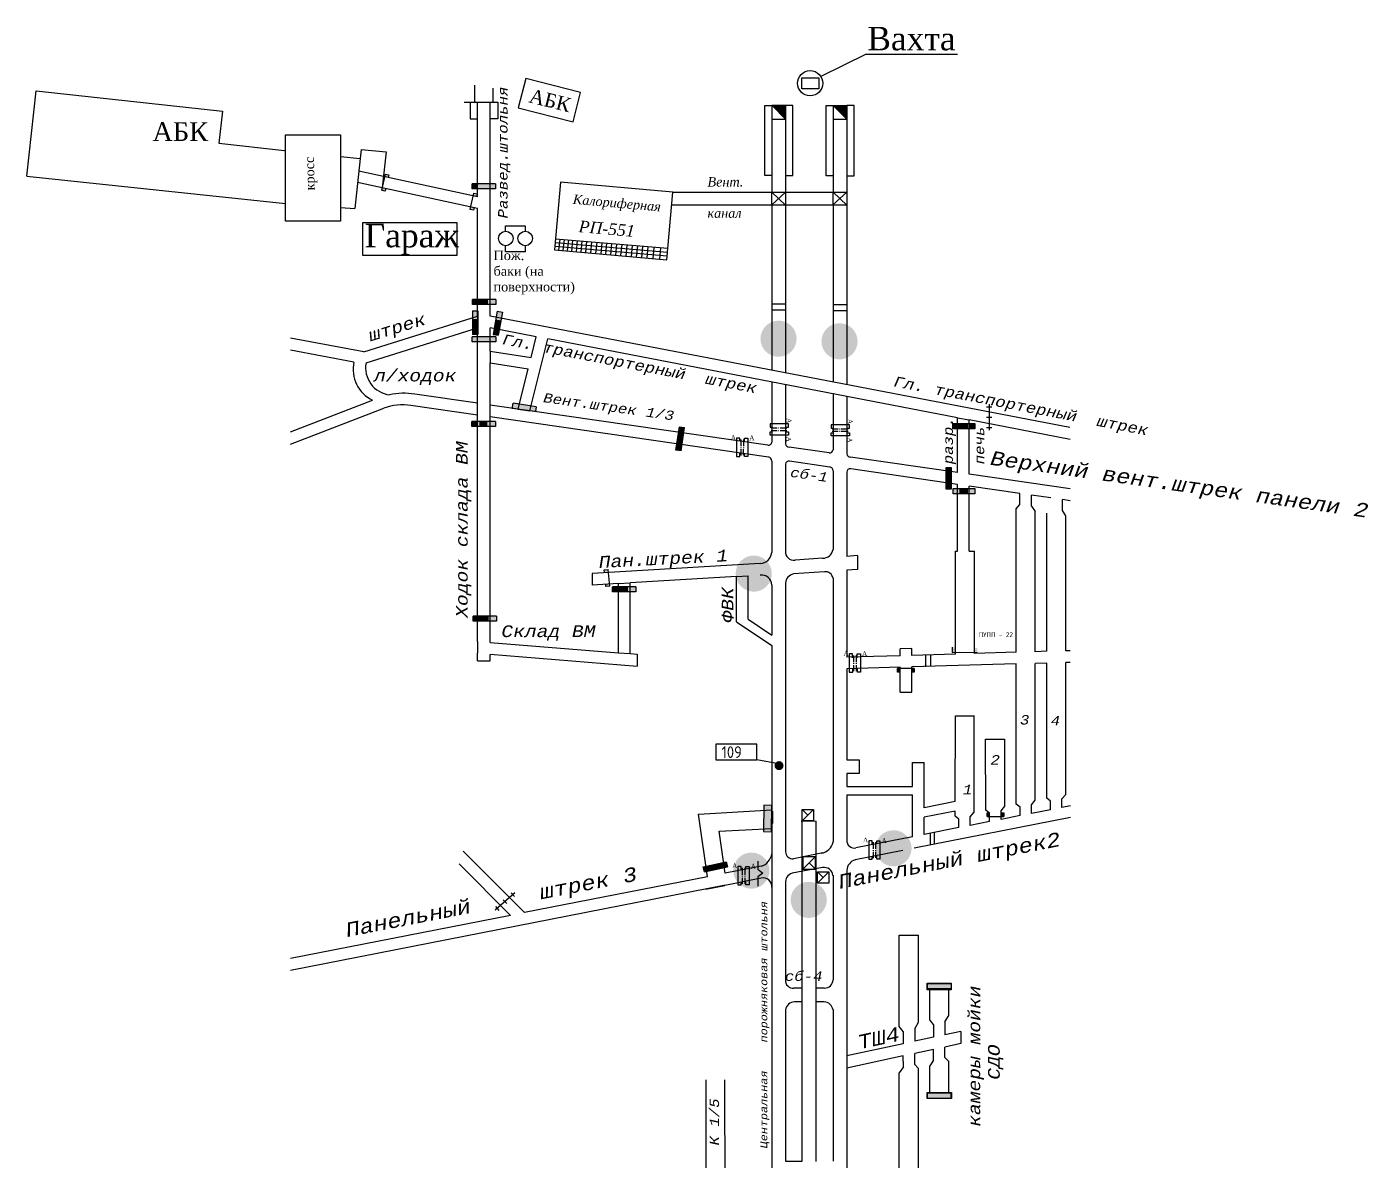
# Model space of a CAD drawing. Header units: millimetres. Extents: x 61 to 346, y -120 to 268.
# Drawn here: x 60.8 to 346.5, y 26.2 to 267.8 of the extents above; entities that cross this region are included whole.
import ezdxf

# ---------------------------------------------------------------- set-up
doc = ezdxf.new("R2010")
doc.units = ezdxf.units.MM
for name, color, linetype in [('вент.зак.г.', 7, 'Continuous'), ('ГВУ', 7, 'Continuous'), ('Замер_станция', 7, 'Continuous'), ('Знаки подземные', 7, 'Continuous'), ('Надписи', 7, 'Continuous'), ('Номер Позиции ПЛА', 7, 'Continuous'), ('План', 7, 'Continuous'), ('Поверхн. объект', 7, 'Continuous'), ('ППЗ двери', 7, 'Continuous'), ('Раскраска позиций ПЛА', 7, 'Continuous'), ('Трубопроводы', 7, 'Continuous'), ('Усл. Обозначения', 7, 'Continuous')]:
    doc.layers.add(name, color=color, linetype=linetype)
doc.layers.add('ФЗ вода', color=1, linetype='Continuous', lineweight=40)
doc.styles.get("Standard").update_dxf_attribs({"font": 'ISOCP.SHX'})
doc.styles.add('TXTRUS', font='TXTRUS.shx', dxfattribs={"height": 2})
doc.styles.add('Восстающие', font='times.ttf')

# ---------------------------------------------------------------- blocks, each defined once
blk = doc.blocks.new('Вент дверь')
at = {"layer": 'Усл. Обозначения'}
for p, q in [((1113.22, 639.19), (1113.22, 634.19)), ((1113.22, 639.19), (1114.33, 639.19)), ((1114.33, 639.19), (1114.33, 638.34)), ((1114.33, 634.19), (1113.22, 634.19)), ((1114.33, 635), (1114.33, 634.19))]:
    blk.add_line(p, q, dxfattribs=at)
blk = doc.blocks.new('Вент парус')
at = {"layer": 'Усл. Обозначения'}
for p, q in [((1113.71, 602.67), (1113.71, 601)), ((1113.71, 601), (1114.82, 600.17)), ((1114.82, 600.17), (1113.71, 599.34)), ((1113.71, 599.34), (1113.71, 597.39))]:
    blk.add_line(p, q, dxfattribs=at)
blk = doc.blocks.new('Решетка')
at = {"layer": 'Усл. Обозначения'}
for p, q in [((1113.25, 569.85), (1114.36, 569.85)), ((1113.8, 570.41), (1113.8, 564.85)), ((1113.25, 567.63), (1114.36, 567.63)), ((1113.25, 565.41), (1114.36, 565.41))]:
    blk.add_line(p, q, dxfattribs=at)

msp = doc.modelspace()

# ---------------------------------------------------------------- hatches: boundary and pattern name
at = {"layer": 'Номер Позиции ПЛА'}
h = msp.add_hatch(color=5, dxfattribs=at)
h.paths.add_polyline_path([(137.16, 236.4), (137.04, 235.84), (137.81, 235.67), (137.93, 236.22)])
h.paths.add_polyline_path([(137.26, 233.32), (136.49, 233.48), (136.37, 232.95), (137.14, 232.77)])
h = msp.add_hatch(color=5, dxfattribs=at)
h.paths.add_polyline_path([(156.6, 231.6), (156.73, 232.16), (155.97, 232.34), (155.83, 231.76)])
h.paths.add_polyline_path([(155.29, 229.4), (155.17, 228.89), (155.94, 228.71), (156.06, 229.24)])
h = msp.add_hatch(color=5, dxfattribs=at)
h.paths.add_polyline_path([(184.16, 148.57), (184.95, 148.65), (184.89, 149.24), (184.11, 149.15)])
h.paths.add_polyline_path([(183.86, 151.56), (184.65, 151.65), (184.59, 152.17), (183.81, 152.09)])
h = msp.add_hatch(color=5, dxfattribs=at)
h.paths.add_polyline_path([(249.82, 130.34), (249.82, 131.13), (249.22, 131.13), (249.24, 130.34)])
h.paths.add_polyline_path([(246.82, 130.34), (246.8, 131.13), (246.27, 131.12), (246.28, 130.34)])
h = msp.add_hatch(color=5, dxfattribs=at)
h.paths.add_polyline_path([(265.32, 100.37), (265.33, 99.58), (265.92, 99.58), (265.91, 100.37)])
h.paths.add_polyline_path([(268.33, 100.38), (268.34, 99.59), (268.87, 99.59), (268.87, 100.38)])
at = {"layer": 'План'}
for points in [[(222.41, 251.04), (219.47, 251.04), (222.41, 248.12)], [(235.46, 250.99), (232.52, 250.99), (235.46, 248.07)]]:
    msp.add_hatch(color=0, dxfattribs=at).paths.add_polyline_path(points)
h = msp.add_hatch(color=72, dxfattribs=at)
h.paths.add_polyline_path([(257.71, 173.01), (256.6, 173.17), (256.6, 172.3), (257.71, 172.3)])
h.paths.add_polyline_path([(257.71, 172.3), (256.6, 172.3), (256.6, 170.85), (257.71, 170.85)])
h = msp.add_hatch(color=72, dxfattribs=at)
h.paths.add_polyline_path([(259.04, 169.41), (258.08, 169.41), (258.08, 168.3), (259.04, 168.3)])
h.paths.add_polyline_path([(261.53, 169.41), (259.04, 169.41), (259.04, 168.3), (261.53, 168.3)])
h.paths.add_polyline_path([(261.53, 169.41), (261.53, 168.3), (262.73, 168.3, -0.001932), (262.74, 168.31), (262.74, 169.41)])
at = {"layer": 'ППЗ двери'}
h = msp.add_hatch(color=5, dxfattribs=at)
h.paths.add_polyline_path([(258.43, 135.64), (257.87, 135.64), (257.9, 134.53), (258.43, 134.54)])
h.paths.add_polyline_path([(263.22, 135.47), (262.5, 135.51), (262.5, 134.56), (263.22, 134.57)])
at = {"layer": 'Раскраска позиций ПЛА'}
h = msp.add_hatch(color=5, dxfattribs=at)
h.paths.add_polyline_path([(160.65, 233.23), (160.65, 234.34), (159.33, 234.34), (159.33, 233.23)])
h.paths.add_polyline_path([(159.33, 233.23), (159.33, 234.34), (156.85, 234.34), (156.85, 233.23)])
h.paths.add_polyline_path([(156.85, 233.23), (156.85, 234.34), (155.65, 234.34), (155.65, 233.23)])
h = msp.add_hatch(color=5, dxfattribs=at)
h.paths.add_polyline_path([(159.33, 233.23), (159.33, 234.34), (156.85, 234.34), (156.85, 233.23)])
h.paths.add_polyline_path([(156.85, 233.23), (156.85, 234.34), (155.65, 234.34), (155.65, 233.23)])
for color, points in [(5, [(156.85, 233.23), (156.85, 234.34), (155.65, 234.34), (155.65, 233.23)]), (72, [(156.82, 208.65), (156.82, 209.76), (155.71, 209.76), (155.71, 208.65)]), (72, [(157.39, 208.65), (157.39, 209.76), (156.82, 209.76), (156.82, 208.65)]), (72, [(158.84, 209.76), (157.39, 209.76), (157.39, 208.65), (158.84, 208.65)]), (72, [(156.85, 205.44), (155.74, 205.44), (155.74, 204), (156.85, 204)]), (72, [(156.85, 204), (155.74, 204), (155.74, 203.43), (156.85, 203.43)]), (72, [(156.85, 203.43), (155.74, 203.43), (155.74, 202.32), (156.85, 202.32)]), (72, [(161.41, 203.22), (160.31, 203.42), (160.11, 202.32), (161.2, 202.12)]), (72, [(161.51, 203.77), (160.42, 203.97), (160.31, 203.42), (161.41, 203.22)]), (72, [(160.68, 205.4), (160.42, 203.97), (161.51, 203.77), (161.77, 205.2)]), (72, [(160.68, 200.66), (160.68, 201.77), (155.68, 201.77), (155.68, 200.66)]), (72, [(169.14, 185.71), (169.32, 186.8), (164.38, 187.58), (164.21, 186.48)]), (72, [(156.73, 182.62), (156.73, 183.73), (155.61, 183.73), (155.61, 182.62)]), (72, [(158.74, 183.73), (157.29, 183.73), (157.29, 182.62), (158.74, 182.62)]), (72, [(259.17, 182.15), (259.17, 183.26), (258.05, 183.26), (258.05, 182.15)]), (72, [(259.73, 182.15), (259.73, 183.26), (259.17, 183.26), (259.17, 182.15)]), (72, [(261.18, 183.26), (259.73, 183.26), (259.73, 182.15), (261.18, 182.15)]), (72, [(262.71, 183.25), (261.65, 183.25), (261.65, 182.15), (262.71, 182.15)]), (72, [(200.73, 181.25), (199.63, 181.4), (199.36, 179.63), (200.46, 179.47)]), (72, [(200.91, 182.41), (199.81, 182.58), (199.63, 181.4), (200.73, 181.25)]), (72, [(199.26, 178.95), (199.06, 177.63), (200.16, 177.47), (200.36, 178.79)]), (72, [(200.36, 178.79), (200.46, 179.47), (199.36, 179.63), (199.26, 178.95)]), (72, [(256.6, 173.94), (256.6, 172.87), (257.71, 172.87), (257.71, 173.94)]), (72, [(257.71, 170.95), (256.6, 170.95), (256.6, 170.39), (257.71, 170.39)]), (72, [(257.71, 170.39), (256.6, 170.39), (256.6, 169.27), (257.71, 169.27)]), (72, [(261, 169.4), (259.55, 169.4), (259.55, 168.29), (261, 168.29)]), (72, [(186.65, 147.41), (186.65, 148.52), (185.53, 148.52), (185.53, 147.41)]), (72, [(187.21, 147.41), (187.21, 148.52), (186.65, 148.52), (186.65, 147.41)]), (72, [(188.66, 148.52), (187.21, 148.52), (187.21, 147.41), (188.66, 147.41)]), (72, [(156.99, 141.17), (156.99, 142.28), (155.88, 142.28), (155.88, 141.17)]), (72, [(157.56, 141.17), (157.56, 142.28), (156.99, 142.28), (156.99, 141.17)]), (72, [(159.01, 142.28), (157.56, 142.28), (157.56, 141.17), (159.01, 141.17)]), (5, [(206.44, 88.07), (206.19, 89.16), (204.9, 88.88), (205.13, 87.79)]), (5, [(207.11, 88.22), (206.87, 89.31), (206.19, 89.16), (206.44, 88.07)]), (5, [(208.87, 88.6), (208.62, 89.69), (206.87, 89.31), (207.11, 88.22)]), (5, [(210.02, 88.85), (209.78, 89.94), (208.62, 89.69), (208.87, 88.6)]), (72, [(257.66, 62.94), (257.66, 64.05), (252.66, 64.05), (252.66, 62.94)]), (72, [(257.63, 39.65), (257.63, 40.76), (252.63, 40.76), (252.63, 39.65)])]:
    msp.add_hatch(color=color, dxfattribs=at).paths.add_polyline_path(points)
h = msp.add_hatch(color=72, dxfattribs=at)
h.paths.add_polyline_path([(160.71, 208.65), (160.71, 209.76), (159.31, 209.76), (159.31, 208.65)])
h.paths.add_polyline_path([(159.31, 208.65), (159.31, 209.76), (158.84, 209.76), (158.84, 208.65)])
h.paths.add_polyline_path([(158.84, 208.65), (158.84, 209.76), (157.39, 209.76), (157.39, 208.65)])
h.paths.add_polyline_path([(157.39, 208.65), (157.39, 209.76), (156.82, 209.76), (156.82, 208.65)])
h.paths.add_polyline_path([(156.82, 208.65), (156.82, 209.76), (155.71, 209.76), (155.71, 208.65)])
h = msp.add_hatch(color=72, dxfattribs=at)
h.paths.add_polyline_path([(159.31, 208.65), (159.31, 209.76), (158.84, 209.76), (158.84, 208.65)])
h.paths.add_polyline_path([(158.84, 208.65), (158.84, 209.76), (157.39, 209.76), (157.39, 208.65)])
h.paths.add_polyline_path([(157.39, 208.65), (157.39, 209.76), (156.82, 209.76), (156.82, 208.65)])
h.paths.add_polyline_path([(156.82, 208.65), (156.82, 209.76), (155.71, 209.76), (155.71, 208.65)])
h = msp.add_hatch(color=72, dxfattribs=at)
h.paths.add_polyline_path([(156.85, 207.32), (155.74, 207.32), (155.74, 205.92), (156.85, 205.92)])
h.paths.add_polyline_path([(156.85, 205.92), (155.74, 205.92), (155.74, 205.44), (156.85, 205.44)])
h.paths.add_polyline_path([(156.85, 205.44), (155.74, 205.44), (155.74, 204), (156.85, 204)])
h.paths.add_polyline_path([(156.85, 204), (155.74, 204), (155.74, 203.43), (156.85, 203.43)])
h.paths.add_polyline_path([(156.85, 203.43), (155.74, 203.43), (155.74, 202.32), (156.85, 202.32)])
h = msp.add_hatch(color=72, dxfattribs=at)
h.paths.add_polyline_path([(156.85, 205.92), (155.74, 205.92), (155.74, 205.44), (156.85, 205.44)])
h.paths.add_polyline_path([(156.85, 205.44), (155.74, 205.44), (155.74, 204), (156.85, 204)])
h.paths.add_polyline_path([(156.85, 204), (155.74, 204), (155.74, 203.43), (156.85, 203.43)])
h.paths.add_polyline_path([(156.85, 203.43), (155.74, 203.43), (155.74, 202.32), (156.85, 202.32)])
h = msp.add_hatch(color=72, dxfattribs=at)
h.paths.add_polyline_path([(162.11, 207.04), (161.02, 207.24), (160.76, 205.86), (161.86, 205.66)])
h.paths.add_polyline_path([(161.86, 205.66), (160.76, 205.86), (160.68, 205.4), (161.77, 205.2)])
h.paths.add_polyline_path([(161.77, 205.2), (160.68, 205.4), (160.42, 203.97), (161.51, 203.77)])
h.paths.add_polyline_path([(161.51, 203.77), (160.42, 203.97), (160.31, 203.42), (161.41, 203.22)])
h.paths.add_polyline_path([(161.41, 203.22), (160.31, 203.42), (160.11, 202.32), (161.2, 202.12)])
h = msp.add_hatch(color=3, dxfattribs=at)
h.paths.add_polyline_path([(161.86, 205.66), (160.76, 205.86), (160.68, 205.4), (161.77, 205.2)])
h.paths.add_polyline_path([(161.77, 205.2), (160.68, 205.4), (160.42, 203.97), (161.51, 203.77)])
h.paths.add_polyline_path([(161.51, 203.77), (160.42, 203.97), (160.31, 203.42), (161.41, 203.22)])
h.paths.add_polyline_path([(161.41, 203.22), (160.31, 203.42), (160.11, 202.32), (161.2, 202.12)])
h = msp.add_hatch(color=72, dxfattribs=at)
h.paths.add_polyline_path([(160.61, 182.62), (160.61, 183.73), (159.21, 183.73), (159.21, 182.62)])
h.paths.add_polyline_path([(159.21, 182.62), (159.21, 183.73), (158.74, 183.73), (158.74, 182.62)])
h.paths.add_polyline_path([(158.74, 182.62), (158.74, 183.73), (157.29, 183.73), (157.29, 182.62)])
h.paths.add_polyline_path([(157.29, 182.62), (157.29, 183.73), (156.73, 183.73), (156.73, 182.62)])
h.paths.add_polyline_path([(156.73, 182.62), (156.73, 183.73), (155.61, 183.73), (155.61, 182.62)])
h = msp.add_hatch(color=72, dxfattribs=at)
h.paths.add_polyline_path([(159.21, 182.62), (159.21, 183.73), (158.74, 183.73), (158.74, 182.62)])
h.paths.add_polyline_path([(158.74, 182.62), (158.74, 183.73), (157.29, 183.73), (157.29, 182.62)])
h.paths.add_polyline_path([(157.29, 182.62), (157.29, 183.73), (156.73, 183.73), (156.73, 182.62)])
h.paths.add_polyline_path([(156.73, 182.62), (156.73, 183.73), (155.61, 183.73), (155.61, 182.62)])
h = msp.add_hatch(color=72, dxfattribs=at)
h.paths.add_polyline_path([(261.65, 182.15), (261.65, 183.26), (261.18, 183.26), (261.18, 182.15)])
h.paths.add_polyline_path([(261.18, 182.15), (261.18, 183.26), (259.73, 183.26), (259.73, 182.15)])
h.paths.add_polyline_path([(259.73, 182.15), (259.73, 183.26), (259.17, 183.26), (259.17, 182.15)])
h.paths.add_polyline_path([(259.17, 182.15), (259.17, 183.26), (258.05, 183.26), (258.05, 182.15)])
h = msp.add_hatch(color=72, dxfattribs=at)
h.paths.add_polyline_path([(257.71, 172.87), (256.6, 172.87), (256.6, 172.4), (257.71, 172.4)])
h.paths.add_polyline_path([(257.71, 172.4), (256.6, 172.4), (256.6, 170.95), (257.71, 170.95)])
h.paths.add_polyline_path([(257.71, 170.95), (256.6, 170.95), (256.6, 170.39), (257.71, 170.39)])
h.paths.add_polyline_path([(257.71, 170.39), (256.6, 170.39), (256.6, 169.27), (257.71, 169.27)])
h = msp.add_hatch(color=72, dxfattribs=at)
h.paths.add_polyline_path([(189.13, 147.41), (189.13, 148.52), (188.66, 148.52), (188.66, 147.41)])
h.paths.add_polyline_path([(188.66, 147.41), (188.66, 148.52), (187.21, 148.52), (187.21, 147.41)])
h.paths.add_polyline_path([(187.21, 147.41), (187.21, 148.52), (186.65, 148.52), (186.65, 147.41)])
h.paths.add_polyline_path([(186.65, 147.41), (186.65, 148.52), (185.53, 148.52), (185.53, 147.41)])
h = msp.add_hatch(color=72, dxfattribs=at)
h.paths.add_polyline_path([(190.53, 147.41), (190.53, 148.52), (189.13, 148.52), (189.13, 147.41)])
h.paths.add_polyline_path([(189.13, 147.41), (189.13, 148.52), (188.66, 148.52), (188.66, 147.41)])
h.paths.add_polyline_path([(188.66, 147.41), (188.66, 148.52), (187.21, 148.52), (187.21, 147.41)])
h.paths.add_polyline_path([(187.21, 147.41), (187.21, 148.52), (186.65, 148.52), (186.65, 147.41)])
h.paths.add_polyline_path([(186.65, 147.41), (186.65, 148.52), (185.53, 148.52), (185.53, 147.41)])
h = msp.add_hatch(color=72, dxfattribs=at)
h.paths.add_polyline_path([(159.48, 141.17), (159.48, 142.28), (159.01, 142.28), (159.01, 141.17)])
h.paths.add_polyline_path([(159.01, 141.17), (159.01, 142.28), (157.56, 142.28), (157.56, 141.17)])
h.paths.add_polyline_path([(157.56, 141.17), (157.56, 142.28), (156.99, 142.28), (156.99, 141.17)])
h.paths.add_polyline_path([(156.99, 141.17), (156.99, 142.28), (155.88, 142.28), (155.88, 141.17)])
h = msp.add_hatch(color=72, dxfattribs=at)
h.paths.add_polyline_path([(160.88, 141.17), (160.88, 142.28), (159.48, 142.28), (159.48, 141.17)])
h.paths.add_polyline_path([(159.48, 141.17), (159.48, 142.28), (159.01, 142.28), (159.01, 141.17)])
h.paths.add_polyline_path([(159.01, 141.17), (159.01, 142.28), (157.56, 142.28), (157.56, 141.17)])
h.paths.add_polyline_path([(157.56, 141.17), (157.56, 142.28), (156.99, 142.28), (156.99, 141.17)])
h.paths.add_polyline_path([(156.99, 141.17), (156.99, 142.28), (155.88, 142.28), (155.88, 141.17)])
at = {"layer": 'Усл. Обозначения'}
h = msp.add_hatch(color=72, dxfattribs=at)
h.paths.add_polyline_path([(219.51, 101.94), (217.81, 101.96), (217.75, 96.5), (219.46, 96.48)], flags=16)
h.paths.add_polyline_path([(210, 36.71), (210.79, 118.36), (221.39, 118.26), (220.6, 36.6)], flags=9)
at = {"layer": 'ФЗ вода'}
h = msp.add_hatch(color=0, dxfattribs=at)
edge = h.paths.add_edge_path()
edge.add_arc((220.92, 201.34), 3.85, 0, 360)
h = msp.add_hatch(color=0, dxfattribs=at)
edge = h.paths.add_edge_path()
edge.add_arc((233.91, 200.78), 3.85, 0, 360)
h = msp.add_hatch(color=0, dxfattribs=at)
edge = h.paths.add_edge_path()
edge.add_arc((215.64, 151.32), 3.85, 0, 360)
h = msp.add_hatch(color=0, dxfattribs=at)
edge = h.paths.add_edge_path()
edge.add_arc((221.02, 110.43), 0.962, 0, 360)
h = msp.add_hatch(color=0, dxfattribs=at)
edge = h.paths.add_edge_path()
edge.add_arc((245.41, 92.83), 3.85, 0, 360)
h = msp.add_hatch(color=0, dxfattribs=at)
edge = h.paths.add_edge_path()
edge.add_arc((215.14, 88.07), 3.85, 0, 360)
h = msp.add_hatch(color=0, dxfattribs=at)
edge = h.paths.add_edge_path()
edge.add_arc((227.35, 81.84), 3.85, 0, 360)

# ---------------------------------------------------------------- linework, layer by layer
msp.add_line((235.45, 111.66), (238.11, 111.66))
msp.add_lwpolyline([(207.58, 111.63), (216.3, 111.63), (216.3, 114.98), (207.58, 114.98)], close=True)
at = {"layer": 'вент.зак.г.'}
msp.add_line((220.94, 110.8), (216.3, 111.63), dxfattribs=at)
at = {"layer": 'Знаки подземные'}
for p, q in [((160.65, 234.33), (155.65, 234.33)), ((155.65, 233.22), (155.65, 234.33)), ((160.65, 234.33), (160.65, 233.22)), ((160.65, 233.22), (155.65, 233.22)), ((160.71, 209.71), (155.71, 209.71)), ((155.71, 208.6), (155.71, 209.71)), ((160.71, 208.6), (155.71, 208.6)), ((160.71, 209.71), (160.71, 208.6)), ((155.74, 207.27), (156.85, 207.27)), ((156.85, 207.27), (156.85, 202.27)), ((161.02, 207.19), (162.11, 206.99)), ((162.11, 206.99), (161.2, 202.07)), ((160.68, 201.76), (155.68, 201.76)), ((155.68, 200.65), (155.68, 201.76)), ((160.68, 200.65), (155.68, 200.65)), ((156.85, 202.27), (155.74, 202.27)), ((160.68, 201.76), (160.68, 200.65)), ((164.2, 186.48), (164.37, 187.59)), ((169.1, 185.81), (164.2, 186.48)), ((169.32, 186.8), (164.37, 187.59)), ((169.32, 186.8), (169.14, 185.82)), ((160.61, 183.72), (155.61, 183.72)), ((155.61, 182.61), (155.61, 183.72)), ((160.61, 183.72), (160.61, 182.61)), ((160.61, 182.61), (155.61, 182.61)), ((199.06, 177.63), (199.81, 182.58)), ((199.81, 182.58), (200.91, 182.41)), ((200.16, 177.47), (200.91, 182.41)), ((200.16, 177.47), (199.06, 177.63)), ((185.53, 147.41), (185.53, 148.52)), ((155.88, 141.16), (155.88, 142.28)), ((204.9, 88.88), (209.78, 89.94)), ((205.13, 87.79), (204.9, 88.88)), ((205.13, 87.79), (210.02, 88.85)), ((209.78, 89.94), (210.02, 88.85)), ((252.66, 64.05), (257.66, 64.05)), ((252.66, 62.94), (252.66, 64.05)), ((252.66, 62.94), (257.66, 62.94)), ((257.66, 64.05), (257.66, 62.94)), ((252.63, 40.76), (257.63, 40.76)), ((252.63, 39.65), (252.63, 40.76)), ((257.63, 40.76), (257.63, 39.65)), ((252.63, 39.65), (257.63, 39.65))]:
    msp.add_line(p, q, dxfattribs=at)
at = {"layer": 'Знаки подземные', "color": 0}
for p, q in [((157.39, 209.71), (157.39, 208.6)), ((158.84, 209.71), (158.84, 208.6)), ((155.73, 205.4), (156.84, 205.4)), ((155.73, 203.95), (156.84, 203.95)), ((160.41, 203.93), (161.5, 203.72)), ((160.67, 205.35), (161.77, 205.15)), ((157.29, 183.73), (157.29, 182.61)), ((158.74, 183.73), (158.74, 182.61)), ((259.62, 183.26), (259.62, 182.15)), ((261.07, 183.26), (261.07, 182.15)), ((200.66, 180.75), (199.56, 180.92)), ((200.46, 179.47), (199.36, 179.63)), ((256.6, 172.3), (257.71, 172.3)), ((259.51, 169.4), (259.51, 168.29)), ((261.12, 169.39), (261.12, 168.28)), ((187.21, 148.52), (187.21, 147.41)), ((188.66, 148.52), (188.66, 147.41)), ((157.56, 142.28), (157.56, 141.17)), ((159.01, 142.28), (159.01, 141.17)), ((207.11, 88.22), (206.87, 89.31)), ((208.38, 88.49), (208.14, 89.58))]:
    msp.add_line(p, q, dxfattribs=at)
at = {"layer": 'Знаки подземные', "color": 72}
for p, q in [((155.74, 207.27), (155.74, 202.27)), ((161.02, 207.19), (160.11, 202.27)), ((256.6, 170.85), (257.71, 170.85)), ((190.53, 148.52), (185.53, 148.52)), ((190.53, 147.41), (185.53, 147.41)), ((190.53, 148.52), (190.53, 147.41)), ((160.88, 142.28), (155.88, 142.28)), ((160.88, 141.16), (155.88, 141.16)), ((160.88, 142.28), (160.88, 141.16))]:
    msp.add_line(p, q, dxfattribs=at)
at = {"layer": 'План'}
for p, q in [((156.27, 251.69), (156.27, 255.3)), ((160.17, 251.69), (160.17, 254.68)), ((153.97, 251.69), (159.49, 251.69)), ((155.22, 251.69), (155.22, 248.17)), ((156.82, 231.55), (156.82, 251.69)), ((159.49, 206.17), (159.49, 251.69)), ((159.49, 251.69), (161.11, 251.69)), ((161.11, 251.69), (161.11, 248.17)), ((155.22, 248.17), (156.84, 248.17)), ((161.11, 248.17), (159.49, 248.17)), ((156.82, 229.07), (131.25, 234.62)), ((156.82, 231.55), (131.51, 237.04)), ((222.41, 232.54), (219.4, 229.78)), ((219.47, 232.54), (222.41, 229.78)), ((235.46, 232.54), (232.5, 229.88)), ((232.52, 232.54), (235.46, 229.78)), ((156.82, 206.13), (156.82, 229.07)), ((132.58, 198.54), (156.82, 206.13)), ((133.06, 196.17), (156.82, 203.64)), ((156.82, 136.85), (156.82, 203.64)), ((159.49, 198.69), (159.49, 203.63)), ((132.58, 198.54), (116.95, 201.47)), ((167.95, 185.98), (171.76, 201.28)), ((168.21, 197.31), (169.31, 201.75)), ((130.5, 196.38), (116.95, 198.91)), ((159.49, 198.69), (168.21, 197.31)), ((159.49, 196.17), (167.6, 194.89)), ((159.49, 136.64), (159.49, 196.17)), ((165.48, 186.34), (167.6, 194.89)), ((116.95, 181.54), (134.47, 188.28)), ((116.95, 178.91), (136.84, 186.57)), ((218.65, 178.65), (167.95, 185.98)), ((218.81, 176.12), (159.49, 184.69)), ((259.04, 172.82), (259.04, 184.51)), ((261.53, 172.46), (261.53, 184.03)), ((259.04, 172.82), (236.23, 176.12)), ((259.04, 170.31), (236.28, 173.6)), ((256.6, 172.7), (257.71, 172.52)), ((256.6, 171.12), (257.73, 170.93)), ((261.53, 156.08), (261.53, 169.95)), ((271.53, 165.12), (272.33, 166.05)), ((272.33, 166.05), (272.33, 168.39)), ((274.82, 165.69), (274.82, 168.03)), ((274.82, 165.69), (275.59, 164.53)), ((281.36, 164.75), (281.36, 167.08)), ((271.53, 134.58), (271.53, 165.12)), ((275.59, 134.66), (275.59, 164.53)), ((278.02, 134.77), (278.02, 164.18)), ((282.09, 163.59), (281.36, 164.75)), ((282.09, 134.85), (282.09, 163.59)), ((237.74, 155.14), (237.73, 152.21)), ((258.61, 156.08), (259.04, 156.08)), ((261.53, 156.08), (262.62, 156.08)), ((262.62, 134.29), (262.62, 156.08)), ((181.23, 151.36), (181.23, 148.87)), ((186.84, 134.47), (186.81, 149.2)), ((189.34, 134.28), (189.34, 149.35)), ((211.93, 141.04), (211.93, 150.68)), ((214.42, 141.63), (214.42, 150.83)), ((232.52, 150.36), (232.54, 94.2)), ((211.93, 141.04), (219.46, 135.98)), ((214.42, 141.63), (219.47, 138.24)), ((156.82, 132.77), (156.82, 134.35)), ((159.49, 136.64), (186.83, 134.48)), ((189.34, 134.28), (190.82, 134.16)), ((246.82, 133.84), (246.82, 135.3)), ((249.31, 133.91), (249.31, 135.37)), ((283.05, 134.87), (282.09, 134.85)), ((156.83, 132.77), (159.53, 132.77)), ((159.49, 134.14), (190.82, 131.64)), ((159.49, 132.77), (159.49, 134.12)), ((190.82, 134.16), (190.82, 131.64)), ((249.31, 126.06), (249.31, 131.44)), ((278.02, 132.26), (275.59, 132.19)), ((278.02, 103.52), (278.02, 132.26)), ((283.05, 132.4), (282.09, 132.38)), ((246.82, 126.06), (246.82, 131.37)), ((246.82, 126.06), (249.31, 126.06)), ((258.54, 102.76), (258.58, 121.04)), ((258.58, 121.04), (262.64, 121.04)), ((262.6, 100.5), (262.61, 121.04)), ((264.99, 116.03), (269.05, 116.03)), ((238.11, 111.66), (238.11, 108.72)), ((249.46, 111.1), (251.95, 111.1)), ((249.46, 105.97), (249.46, 111.1)), ((251.95, 101.47), (251.95, 111.1)), ((235.45, 105.97), (249.46, 105.97)), ((235.45, 104.24), (249.46, 104.24)), ((249.46, 95.29), (249.46, 104.24)), ((274.8, 102.07), (275.59, 103.04)), ((278.85, 102.86), (278.02, 103.52)), ((281.28, 103.34), (282.09, 104.31)), ((203.86, 100.06), (219.47, 101.01)), ((205.8, 86.76), (203.86, 100.06)), ((258.54, 99.7), (258.54, 100.74)), ((261.76, 99.51), (262.6, 100.5)), ((265.87, 98.5), (265.87, 100.32)), ((268.3, 100.79), (269.1, 101.77)), ((268.3, 98.98), (268.3, 100.79)), ((272.37, 101.59), (271.53, 102.25)), ((278.85, 101.05), (274.8, 100.25)), ((283.09, 101.88), (281.28, 101.52)), ((225.77, 98.6), (225.83, 98.6)), ((225.93, 63.01), (225.92, 98.64)), ((225.92, 98.64), (228.94, 98.59)), ((228.96, 63), (228.95, 98.59)), ((283.09, 99.36), (249.79, 92.84)), ((251.95, 95.78), (251.95, 99.44)), ((259.33, 99.04), (258.54, 99.7)), ((259.33, 97.22), (259.33, 99.04)), ((261.76, 97.7), (261.76, 99.51)), ((272.37, 99.78), (268.3, 98.98)), ((208.26, 96.44), (219.48, 97.04)), ((209.55, 87.5), (208.26, 96.44)), ((153.74, 92.2), (166.82, 79.13)), ((230.32, 91.83), (224.08, 90.61)), ((152.88, 89.54), (163.86, 78.55)), ((230.29, 88.76), (223.83, 87.5)), ((226.08, 91.06), (226.08, 88.36)), ((228.78, 91.06), (226.08, 88.36)), ((226.08, 91.06), (228.78, 91.06)), ((228.78, 88.36), (227.43, 89.71)), ((228.78, 88.36), (228.78, 91.06)), ((226.08, 88.36), (228.78, 88.36)), ((205.45, 84.12), (209.49, 84.93)), ((246.63, 54.86), (246.63, 74.32)), ((250.69, 55.78), (250.69, 74.33)), ((225.93, 59.78), (225.93, 63.01)), ((228.96, 59.97), (228.96, 63)), ((253.12, 56.33), (253.12, 62.94)), ((253.12, 62.94), (257.18, 62.94)), ((257.18, 57.25), (257.18, 62.94)), ((225.93, 26.2), (225.93, 59.78)), ((228.96, 26.14), (228.96, 59.97)), ((256.35, 55.85), (257.18, 57.25)), ((247.49, 53.84), (246.63, 54.86)), ((249.92, 54.39), (250.69, 55.78)), ((249.92, 54.39), (249.92, 51.73)), ((253.92, 55.3), (253.12, 56.33)), ((253.92, 55.3), (253.92, 52.59)), ((256.35, 55.85), (256.36, 53.11)), ((247.49, 53.84), (247.49, 51.2)), ((259.72, 53.84), (259.72, 51.24)), ((247.5, 46.27), (247.49, 48.61)), ((249.92, 46.82), (249.92, 49.13)), ((253.92, 47.72), (253.92, 49.99)), ((256.35, 48.27), (256.35, 50.51)), ((247.5, 46.27), (246.63, 45.02)), ((249.92, 46.82), (250.69, 45.95)), ((250.69, 19.25), (250.69, 45.95)), ((253.92, 47.72), (253.12, 46.5)), ((253.12, 40.76), (253.12, 46.5)), ((256.35, 48.27), (257.18, 47.42)), ((257.18, 40.76), (257.18, 47.42)), ((205.44, 43.54), (205.44, 12.89)), ((209.43, 43.54), (209.49, 14.21)), ((225.93, 37.83), (225.93, 43.54)), ((228.96, 37.89), (228.96, 43.54)), ((246.62, 18.33), (246.63, 45.02)), ((253.12, 40.76), (257.18, 40.76)), ((222.41, 26.2), (225.94, 26.2))]:
    msp.add_line(p, q, dxfattribs=at)
at = {"layer": 'План', "color": 0}
for p, q in [((218.03, 236.07), (218.03, 251.02)), ((218.03, 251.02), (219.5, 251.02)), ((219.47, 251.04), (219.47, 232.54)), ((219.47, 251.04), (222.41, 251.04)), ((219.47, 251.04), (222.41, 248.12)), ((223.98, 251.02), (222.39, 251.02)), ((222.41, 251.04), (222.41, 232.54)), ((223.98, 236.07), (223.98, 251.02)), ((231.08, 236.02), (231.08, 250.97)), ((231.08, 250.97), (232.55, 250.97)), ((232.52, 250.99), (235.46, 248.07)), ((232.52, 250.99), (235.46, 250.99)), ((232.52, 250.99), (232.52, 232.54)), ((237.03, 250.97), (235.44, 250.97)), ((235.46, 250.99), (235.46, 191.57)), ((237.03, 236.02), (237.03, 250.97)), ((219.47, 248.12), (222.41, 248.12)), ((232.52, 248.07), (235.46, 248.07)), ((219.5, 236.07), (218.03, 236.07)), ((222.39, 236.07), (223.98, 236.07)), ((232.55, 236.02), (231.08, 236.02)), ((235.44, 236.02), (237.03, 236.02)), ((219.47, 229.78), (219.47, 194.64)), ((222.41, 229.78), (222.41, 194.08)), ((232.52, 229.78), (232.52, 192.14)), ((282.98, 182.44), (159.49, 206.17)), ((169.31, 201.75), (159.49, 203.63)), ((259.04, 184.51), (171.76, 201.28)), ((219.47, 192.11), (219.47, 179.32)), ((222.41, 191.55), (222.4, 178.94)), ((156.82, 187.59), (143.43, 189.53)), ((232.52, 189.6), (232.52, 177.66)), ((235.46, 189.04), (235.46, 176.81)), ((156.82, 185.08), (142.61, 187.13)), ((165.48, 186.34), (159.49, 187.21)), ((282.99, 179.91), (261.53, 184.03)), ((231.7, 177.01), (223.19, 178.24)), ((219.47, 175.29), (219.47, 155.78)), ((222.41, 174.6), (222.4, 156.11)), ((231.85, 174.02), (223.23, 175.27)), ((232.52, 173.18), (232.52, 156.48)), ((235.45, 172.94), (235.45, 154.98)), ((283, 169.36), (261.53, 172.46)), ((259.04, 156.08), (259.04, 170.31)), ((272.33, 168.39), (261.53, 169.95)), ((278.88, 167.44), (274.82, 168.03)), ((283, 166.85), (281.36, 167.08)), ((230.29, 154.62), (224.43, 154.21)), ((237.74, 155.14), (235.45, 154.98)), ((258.58, 134.17), (258.61, 156.08)), ((217.01, 153.49), (181.23, 151.36)), ((230.69, 151.71), (224.11, 151.24)), ((237.73, 152.2), (235.45, 152.04)), ((235.45, 152.04), (235.45, 133.51)), ((186.81, 149.2), (181.23, 148.87)), ((211.93, 150.68), (189.34, 149.35)), ((219.47, 148.87), (219.47, 138.24)), ((222.4, 149.27), (222.4, 92.1)), ((219.46, 135.98), (219.47, 101.01)), ((249.31, 135.37), (246.82, 135.3)), ((271.53, 134.58), (262.62, 134.29)), ((278.02, 134.77), (275.59, 134.66)), ((246.82, 133.84), (235.45, 133.51)), ((258.58, 134.17), (249.31, 133.91)), ((271.53, 132.08), (249.31, 131.44)), ((271.53, 102.25), (271.53, 132.08)), ((275.59, 103.04), (275.59, 132.19)), ((282.09, 104.31), (282.09, 132.38)), ((246.82, 131.37), (235.45, 131.05)), ((235.45, 131.05), (235.45, 111.66)), ((265.03, 100.97), (264.99, 116.03)), ((269.1, 101.77), (269.1, 116.03)), ((235.45, 108.72), (235.45, 105.97)), ((238.11, 108.72), (235.45, 108.72)), ((235.45, 104.24), (235.45, 94.54)), ((278.85, 101.05), (278.85, 102.86)), ((281.28, 101.52), (281.28, 103.34)), ((258.54, 102.76), (251.95, 101.47)), ((258.54, 100.74), (251.95, 99.44)), ((265.87, 100.32), (265.03, 100.97)), ((272.37, 99.78), (272.37, 101.59)), ((274.8, 100.25), (274.8, 102.07)), ((259.33, 97.22), (251.95, 95.78)), ((265.87, 98.5), (261.76, 97.7)), ((219.48, 97.04), (219.48, 91.68)), ((249.46, 95.29), (237.37, 92.92)), ((247.36, 92.37), (237.27, 90.39)), ((217.2, 88.99), (209.55, 87.5)), ((205.8, 86.76), (166.82, 79.13)), ((217.21, 86.44), (209.49, 84.93)), ((232.52, 87.07), (232.52, 64.81)), ((235.45, 88.1), (235.45, 48.61)), ((209.6, 84.95), (116.95, 66.82)), ((219.48, 84.58), (219.47, 14.21)), ((222.4, 85.38), (222.4, 64.81)), ((163.86, 78.55), (116.95, 69.37)), ((225.95, 63.04), (224.18, 63.04)), ((230.71, 63.04), (228.95, 63.04)), ((225.97, 60.1), (224.33, 60.1)), ((230.6, 60.1), (228.9, 60.1)), ((222.41, 58.44), (222.41, 26.2)), ((232.52, 58.44), (232.52, 26.2)), ((253.92, 52.59), (249.92, 51.73)), ((259.72, 53.84), (256.36, 53.11)), ((247.49, 51.2), (235.45, 48.61)), ((247.49, 48.61), (235.45, 46.02)), ((253.92, 49.99), (249.92, 49.13)), ((259.72, 51.24), (256.35, 50.51)), ((235.45, 46.02), (235.45, 13.06))]:
    msp.add_line(p, q, dxfattribs=at)
at = {"layer": 'План', "color": 43}
msp.add_line((259.04, 184.51), (261.53, 184.03), dxfattribs=at)
at = {"layer": 'План', "color": 111}
for p, q in [((219.47, 101.01), (219.48, 97.04)), ((219.48, 91.68), (219.48, 84.82))]:
    msp.add_line(p, q, dxfattribs=at)
at = {"layer": 'План'}
for points in [[(225.93, 101.08), (228.35, 101.08), (228.35, 98.65), (225.93, 98.65)], [(229.2, 87.81), (231.62, 87.81), (231.62, 85.39), (229.2, 85.39)]]:
    msp.add_lwpolyline(points, close=True, dxfattribs=at)
for centre, radius, start, end in [((137.52, 194.8), 7.2, 167.3591, 244.965), ((138.77, 195.14), 5.8, 169.7427, 262.901), ((141.08, 176.65), 13.09, 79.6439, 103.3934), ((140.91, 174.67), 12.58, 82.193, 108.8737), ((218.78, 179.34), 0.694, 259.2835, 358.482), ((223.26, 179.12), 0.878, 191.5997, 265.6364), ((231.8, 177.73), 0.73, 262.2632, 354.0366), ((218.69, 175.35), 0.785, 356.016, 80.7162), ((223.09, 174.6), 0.68, 77.8265, 179.939), ((236.29, 176.97), 0.852, 191.0101, 265.8437), ((231.77, 173.27), 0.756, 353.1678, 84.0328), ((236.13, 172.94), 0.68, 77.8265, 179.939), ((216.94, 156.03), 2.54, 271.7428, 354.4409), ((224.14, 155.94), 1.75, 174.5458, 279.3982), ((230.43, 156.72), 2.1, 266.1283, 353.4797), ((230.9, 150.08), 1.64, 9.7321, 97.4678), ((217.37, 148.91), 2.1, 358.888, 99.8233), ((224.48, 149.2), 2.08, 100.1503, 177.9438), ((237, 94.43), 1.55, 175.9429, 283.8294), ((216.31, 92.06), 3.19, 286.1717, 353.1049), ((223.93, 92.13), 1.53, 181.1631, 275.5981), ((229.58, 94.75), 3.01, 277.9396, 349.4239), ((230.54, 86.78), 1.99, 8.1994, 97.1766), ((237.92, 88.01), 2.46, 105.174, 177.8896), ((217.68, 84.7), 1.81, 355.1743, 105.1149), ((224.34, 85.61), 1.96, 105.1897, 186.8781), ((224.02, 64.66), 1.63, 174.615, 275.7774), ((230.67, 64.89), 1.85, 271.2894, 357.5915), ((224.34, 58.16), 1.94, 90.1839, 171.8002), ((230.6, 58.16), 1.94, 8.1998, 89.8161)]:
    msp.add_arc(centre, radius, start, end, dxfattribs=at)
at = {"layer": 'Поверхн. объект'}
for p, q in [((239.61, 261.94), (229.9, 257.18)), ((239.61, 261.94), (259.03, 261.94)), ((60.83, 235.98), (62.79, 254.11)), ((62.79, 254.11), (102.5, 249.82)), ((102.5, 249.82), (101.75, 242.95)), ((101.75, 242.95), (115.71, 241.44)), ((127.61, 240.16), (131.8, 239.71)), ((132.01, 241.65), (131.8, 239.71)), ((132.01, 241.65), (137.33, 241.11)), ((137.33, 241.11), (136.5, 233.48)), ((131.8, 239.71), (130.65, 229.07)), ((60.83, 235.98), (115.93, 230.13)), ((198.38, 232.54), (235.46, 232.54)), ((127.61, 229.27), (130.65, 229.07)), ((235.46, 229.78), (198.19, 229.78)), ((162.75, 225.38), (166.8, 225.38)), ((162.75, 224.23), (162.75, 225.38)), ((166.8, 225.38), (166.96, 225.38)), ((166.96, 225.38), (166.96, 224.23)), ((162.75, 219.87), (162.75, 221.13)), ((166.96, 221.13), (166.96, 219.87)), ((173.28, 221.03), (197.19, 219.01)), ((173.35, 221.82), (197.25, 219.8)), ((173.42, 222.62), (197.33, 220.59)), ((174.31, 222.55), (174.09, 220.19)), ((175.23, 222.47), (175.01, 220.11)), ((176.15, 222.39), (175.93, 220.03)), ((177.06, 222.31), (176.84, 219.94)), ((178.01, 222.23), (177.79, 219.86)), ((179.05, 222.13), (178.83, 219.77)), ((180.05, 222.04), (179.83, 219.68)), ((181.1, 221.95), (180.88, 219.59)), ((182.19, 221.87), (181.97, 219.51)), ((183.27, 221.76), (183.05, 219.4)), ((184.31, 221.67), (184.09, 219.31)), ((185.35, 221.58), (185.13, 219.22)), ((186.4, 221.49), (186.18, 219.12)), ((187.51, 221.39), (187.29, 219.03)), ((188.62, 221.29), (188.4, 218.93)), ((189.77, 221.2), (189.55, 218.83)), ((190.85, 221.09), (190.63, 218.73)), ((191.93, 221.01), (191.71, 218.65)), ((193.08, 220.91), (192.86, 218.55)), ((194.37, 220.79), (194.15, 218.43)), ((195.79, 220.67), (195.57, 218.3)), ((166.96, 219.87), (162.75, 219.87))]:
    msp.add_line(p, q, dxfattribs=at)
for points in [[(165.5, 250.51), (177.18, 247.53), (178.77, 253.77), (167.09, 256.75)], [(115.93, 244.72), (127.61, 244.72), (127.61, 226.38), (115.93, 226.38)], [(173.21, 220.27), (197.11, 218.17), (198.38, 232.54), (174.48, 234.64)], [(132.29, 219.15), (152.48, 219.15), (152.48, 226.04), (132.29, 226.04)]]:
    msp.add_lwpolyline(points, close=True, dxfattribs=at)
for centre, radius in [((227.64, 255.74), 2.68), ((162.83, 222.68), 1.55), ((166.96, 222.68), 1.55)]:
    msp.add_circle(centre, radius, dxfattribs=at)
at = {"layer": 'ППЗ двери'}
for p, q in [((222.41, 208.7), (219.49, 208.7)), ((222.41, 207.44), (219.55, 207.44)), ((235.48, 208.52), (232.56, 208.52)), ((235.48, 207.26), (232.61, 207.26)), ((257.87, 135.64), (257.9, 134.53)), ((257.9, 134.53), (263.22, 134.57)), ((252.24, 133.92), (252.24, 131.47)), ((253.28, 133.97), (253.28, 131.51)), ((253.2, 96.04), (253.2, 93.46)), ((254.05, 96.2), (254.05, 93.67))]:
    msp.add_line(p, q, dxfattribs=at)
at = {"layer": 'Раскраска позиций ПЛА', "color": 43}
for p, q in [((156.82, 206.13), (156.82, 203.64)), ((159.49, 198.69), (159.49, 196.17)), ((186.81, 149.2), (189.34, 149.35)), ((211.93, 150.68), (214.42, 150.83)), ((186.84, 134.47), (189.34, 134.28))]:
    msp.add_line(p, q, dxfattribs=at)
at = {"layer": 'Раскраска позиций ПЛА'}
for p, q in [((160.11, 202.27), (161.2, 202.07)), ((223.04, 183.21), (219.13, 183.21)), ((219.13, 183.21), (219.13, 182.47)), ((236.04, 183.02), (232.13, 183.02)), ((232.13, 183.02), (232.14, 182.28)), ((211.96, 180.18), (211.96, 176.27)), ((213.67, 179.37), (213.67, 180.18)), ((213.67, 180.18), (214.35, 180.18)), ((214.35, 180.18), (214.35, 176.27)), ((219.13, 182.47), (219.47, 182.47)), ((219.13, 180.82), (219.13, 181.48)), ((219.13, 181.48), (219.47, 181.48)), ((223.03, 180.82), (219.13, 180.82)), ((220.64, 182.29), (219.34, 182.29)), ((220.64, 181.75), (219.36, 181.75)), ((221.01, 182.29), (220.9, 182.29)), ((221.01, 181.75), (220.9, 181.75)), ((222.7, 182.29), (221.28, 182.29)), ((222.71, 181.75), (221.28, 181.75)), ((222.4, 181.49), (223.04, 181.49)), ((223.04, 181.49), (223.03, 180.82)), ((232.14, 182.28), (232.52, 182.28)), ((232.14, 180.63), (232.14, 181.29)), ((232.14, 181.29), (232.52, 181.29)), ((236.04, 180.63), (232.14, 180.63)), ((233.65, 182.1), (232.35, 182.1)), ((233.65, 181.56), (232.37, 181.56)), ((234.02, 182.1), (233.91, 182.1)), ((234.02, 181.56), (233.91, 181.56)), ((235.71, 182.1), (234.29, 182.1)), ((235.72, 181.56), (234.29, 181.56)), ((235.46, 181.3), (236.05, 181.3)), ((236.05, 181.3), (236.04, 180.63)), ((212.87, 179.85), (212.87, 178.43)), ((212.87, 178.16), (212.87, 178.04)), ((212.87, 177.79), (212.87, 176.49)), ((213.41, 177.79), (213.41, 176.51)), ((213.42, 179.86), (213.42, 178.43)), ((213.42, 178.16), (213.42, 178.04)), ((211.96, 176.27), (212.69, 176.27)), ((212.69, 176.27), (212.69, 177.01)), ((213.68, 176.28), (213.68, 176.86)), ((214.35, 176.27), (213.68, 176.28)), ((156.82, 136.85), (156.82, 134.35)), ((235.98, 134.24), (235.98, 130.33)), ((236.89, 133.91), (236.89, 132.49)), ((236.89, 132.22), (236.89, 132.11)), ((236.89, 131.85), (236.89, 130.55)), ((237.43, 131.85), (237.43, 130.57)), ((237.44, 133.92), (237.44, 132.49)), ((237.44, 132.22), (237.44, 132.11)), ((237.69, 133.39), (237.69, 134.25)), ((237.69, 134.25), (238.37, 134.24)), ((238.37, 134.24), (238.37, 130.34)), ((235.98, 130.33), (236.71, 130.34)), ((236.71, 130.34), (236.71, 131.16)), ((237.7, 130.34), (237.7, 131.13)), ((238.37, 130.34), (237.7, 130.34)), ((228.35, 101.08), (225.92, 98.64)), ((225.94, 101.07), (227.13, 99.85)), ((240.13, 94.43), (240.13, 90.52)), ((241.84, 93.8), (241.84, 94.44)), ((241.84, 94.44), (242.52, 94.43)), ((242.52, 94.43), (242.52, 90.53)), ((241.05, 94.1), (241.05, 92.68)), ((241.05, 92.41), (241.05, 92.3)), ((241.05, 92.04), (241.05, 90.74)), ((241.59, 94.11), (241.59, 92.68)), ((241.59, 92.41), (241.59, 92.3)), ((241.59, 92.04), (241.59, 90.76)), ((212.25, 88.97), (212.25, 85.06)), ((213.17, 88.63), (213.17, 87.21)), ((213.71, 88.64), (213.71, 87.21)), ((213.97, 88.36), (213.97, 88.97)), ((213.97, 88.97), (214.65, 88.96)), ((214.65, 88.96), (214.65, 85.06)), ((240.13, 90.52), (240.86, 90.53)), ((240.86, 90.53), (240.86, 91.09)), ((241.86, 90.53), (241.86, 91.29)), ((242.52, 90.53), (241.86, 90.53)), ((213.17, 86.94), (213.17, 86.83)), ((213.17, 86.57), (213.17, 85.27)), ((213.71, 86.94), (213.71, 86.83)), ((213.71, 86.57), (213.71, 85.29)), ((213.98, 85.06), (213.98, 85.81)), ((231.62, 87.82), (229.19, 85.38)), ((229.21, 87.81), (230.4, 86.59)), ((212.25, 85.06), (212.99, 85.06)), ((212.99, 85.06), (212.99, 85.61)), ((214.65, 85.06), (213.98, 85.06)), ((246.63, 74.32), (250.69, 74.33))]:
    msp.add_line(p, q, dxfattribs=at)
at = {"layer": 'Раскраска позиций ПЛА', "color": 70}
msp.add_line((165.48, 186.34), (167.95, 185.98), dxfattribs=at)
at = {"layer": 'Раскраска позиций ПЛА', "lineweight": 30}
for p, q in [((223.03, 182.49), (223.04, 183.21)), ((236.04, 182.29), (236.04, 183.02)), ((212.68, 180.17), (211.96, 180.18)), ((212.68, 179.52), (212.68, 180.17)), ((222.4, 182.49), (223.03, 182.49)), ((235.46, 182.29), (236.04, 182.29)), ((236.7, 134.24), (235.98, 134.24)), ((236.7, 133.39), (236.7, 134.24)), ((240.85, 94.43), (240.13, 94.43)), ((240.85, 93.6), (240.85, 94.43)), ((212.98, 88.96), (212.25, 88.97)), ((212.98, 88.17), (212.98, 88.96))]:
    msp.add_line(p, q, dxfattribs=at)
at = {"layer": 'Раскраска позиций ПЛА', "color": 151}
msp.add_line((219.61, 100.7), (219.61, 98.13), dxfattribs=at)
at = {"layer": 'Раскраска позиций ПЛА', "color": 21}
for p, q in [((219.48, 91.68), (219.48, 84.58)), ((235.45, 48.61), (235.45, 46.02))]:
    msp.add_line(p, q, dxfattribs=at)
at = {"layer": 'Раскраска позиций ПЛА', "color": 111}
msp.add_line((205.45, 84.12), (209.49, 84.93), dxfattribs=at)
at = {"layer": 'Раскраска позиций ПЛА', "lineweight": -2}
msp.add_lwpolyline([(225.91, 256.86), (229.52, 256.86), (229.52, 254.56), (225.91, 254.56)], close=True, dxfattribs=at)
at = {"layer": 'Раскраска позиций ПЛА'}
for points in [[(258.05, 183.25), (262.71, 183.25), (262.71, 182.15), (258.05, 182.15)], [(256.6, 169.27), (256.6, 173.94), (257.71, 173.94), (257.71, 169.27)], [(258.08, 169.41), (262.74, 169.41), (262.74, 168.3), (258.08, 168.3)], [(217.79, 101.99), (217.74, 96.37), (219.42, 96.35), (219.48, 101.97)], [(252.6, 64.11), (257.67, 64.11), (257.67, 62.7), (252.6, 62.7)], [(252.6, 40.85), (257.77, 40.85), (257.77, 39.54), (252.6, 39.54)]]:
    msp.add_lwpolyline(points, close=True, dxfattribs=at)
at = {"layer": 'Трубопроводы'}
for p, q in [((219.4, 232.47), (219.4, 229.74)), ((222.4, 232.47), (222.4, 229.74)), ((232.5, 232.6), (232.5, 229.88))]:
    msp.add_line(p, q, dxfattribs=at)

# ---------------------------------------------------------------- block references
at = {"layer": 'Знаки подземные'}
for p, xscale, yscale, zscale, rotation in [((-733.35, -27.84), 0.7086963846979967, 0.7086963846979967, 0.7086963846979967, 347.0217302362419), ((-714.55, -31.9), 0.7086963846979967, 0.7086963846979967, 0.7086963846979967, 347.0217302362419), ((924.73, 678.13), 0.7086963846979744, 0.7086963846979744, 0.7086963846979744, 185.7287936428136), ((-204.93, 919.06), 0.7086963846981521, 0.7086963846981521, 0.7086963846981521, 270.1272130081833), ((720.07, -688.34), 0.7086963846981521, 0.7086963846981521, 0.7086963846981521, 90.12721300818332)]:
    msp.add_blockref('Вент дверь', p, dxfattribs=dict(at, xscale=xscale, yscale=yscale, zscale=zscale, rotation=rotation))
msp.add_blockref('Вент парус', (-897.23, -512.61), dxfattribs=at)
at = {"layer": 'Усл. Обозначения'}
msp.add_blockref('Решетка', (-848.03, -383.01), dxfattribs=at)
at = {"layer": 'Усл. Обозначения', "rotation": 311.6535076114782}
msp.add_blockref('Решетка', (-1001.72, 536.42), dxfattribs=at)

# ---------------------------------------------------------------- texts
at = {"layer": 'ГВУ', "color": 0, "insert": (208.79, 114.55), "char_height": 2.5, "width": 7.9063, "attachment_point": 1}
msp.add_mtext('109', dxfattribs=at)
at = {"layer": 'Замер_станция', "color": 7, "lineweight": 25, "style": 'Восстающие'}
for p in [(222.67, 184.43), (235.68, 184.24), (222.58, 180.48), (235.59, 180.29)]:
    msp.add_text('А', height=1, rotation=270, dxfattribs=at).set_placement(p)
for p in [(210.74, 179.81), (214.68, 179.73), (234.76, 133.88), (238.7, 133.79), (238.91, 94.07), (242.86, 93.98), (211.03, 88.6), (214.98, 88.51)]:
    msp.add_text('А', height=1, dxfattribs=at).set_placement(p)
at = {"layer": 'Надписи', "attachment_point": 1, "style": 'TXTRUS'}
for s, insert, char_height, width, rotation in [('{\\fCourier New|b0|i1|c204|p49;Развед.штольня}', (161.2, 226.95), 2, 46.7, 90), ('{\\fCourier New|b0|i1|c204|p49;штрек}', (133.29, 203.16), 2.5, 21.6, 17), ('{\\fCourier New|b0|i1|c204|p49;Гл. транспортерный  штрек}', (162.37, 202.37), 2.2, 67.6, 349), ('{\\fCourier New|b0|i1|c204|p49;Гл. транспортерный  штрек}', (245.72, 193.39), 2.2, 67.6, 349), ('{\\fCourier New|b0|i1|c204|p49;Вент.штрек 1/3}', (171, 189.82), 2, 52.1, 352), ('{\\fCourier New|b0|i1|c204|p49;разр.\\P\\Pпечь}', (256.05, 174.6), 2, 11.511, 90), ('{\\fCourier New|b0|i1|c204|p49;Ходок склада ВМ}', (152.21, 141.91), 2.5, 45.8893, 90), ('{\\fCourier New|b0|i1|c204|p49;Верхний вент.штрек панели 2}', (266.31, 177.48), 3, 97.4, 352), ('{\\fCourier New|b0|i1|c204|p49;сб-1}', (223.59, 173.93), 2, 9.9044, 352), ('{\\fCourier New|b0|i1|c204|p49;Пан.штрек 1}', (182.56, 155.02), 2.5, 38, 3), ('{\\fCourier New|b0|i1|c204|p49;ФВК}', (208.82, 140.89), 2.5, 10.6517, 90), ('{\\fCourier New|b0|i1|c204|p49;Панельный штрек2}', (233.39, 87.13), 3, 121.7, 11), ('{\\fCourier New|b0|i1|c204|p49;Панельный     штрек 3}', (128.46, 76.87), 3, 85, 11), ('{\\fCourier New|b0|i1|c204|p49;Центральная    порожняковая штольня}', (217.01, 28.95), 1.5, 122.8904, 90), ('{\\fCourier New|b0|i1|c204|p49;камеры мойки\\P    СДО }', (261.36, 33.51), 2.5, 35.9698, 90), ('{\\fCourier New|b0|i1|c204|p49;ТШ4}', (237.49, 52.95), 3, 9.188, 12), ('{\\fCourier New|b0|i1|c204|p49;К 1/5}', (206.25, 29.54), 2, 15.3781, 90)]:
    msp.add_mtext(s, dxfattribs=dict(at, insert=insert, char_height=char_height, width=width, rotation=rotation))
for s, insert, char_height, width in [('{\\fTimes New Roman|b0|i1|c204|p18;Вент.\\P\\Pканал}', (205.78, 235.75), 2, 15.1259), ('{\\fCourier New|b0|i1|c204|p49;л/ходок}', (134.77, 194.75), 2.5, 10.2), ('{\\fCourier New|b0|i1|c204|p49;Склад ВМ}', (161.88, 140.3), 2.5, 25.9148), ('{\\fCourier New|b0|i1|c204|p49;3}', (272.33, 121.18), 2, 4.2), ('{\\fCourier New|b0|i1|c204|p49;4}', (278.87, 121), 2, 4.2), ('{\\fCourier New|b0|i1|c204|p49;2}', (266.06, 112.66), 2, 3.7044), ('{\\fCourier New|b0|i1|c204|p49;1}', (260.18, 106.34), 2, 3.2444), ('{\\fCourier New|b0|i1|c204|p49;сб-4}', (222.26, 66.6), 2, 10.95)]:
    msp.add_mtext(s, dxfattribs=dict(at, insert=insert, char_height=char_height, width=width))
at = {"layer": 'Поверхн. объект', "lineweight": 30, "style": 'TXTRUS'}
msp.add_text('ПУПП - 22', height=1, dxfattribs=at).set_placement((263.52, 137.81))
at = {"layer": 'Поверхн. объект', "color": 0, "attachment_point": 1}
for s, insert, char_height, width in [('{\\fTimes New Roman|b0|i0|c204|p18;Вахта}', (239.81, 267.75), 5, 20.4), ('{\\fTimes New Roman|b0|i0|c204|p18;АБК}', (87.58, 247.43), 4, 14.3567), ('{\\fTimes New Roman|b0|i0|c204|p18;Гараж}', (132.78, 225.81), 5, 20.4169)]:
    msp.add_mtext(s, dxfattribs=dict(at, insert=insert, char_height=char_height, width=width))
at = {"layer": 'Поверхн. объект', "color": 0}
for s, insert, char_height, width, attachment_point, rotation in [('{\\fTimes New Roman|b0|i0|c204|p18;АБК}', (168.3, 254.62), 3, 13.1217, 1, 346), ('{\\fTimes New Roman|b0|i0|c204|p18;кросс}', (121.37, 236.51), 2, 23, 5, 91), ('{\\fTimes New Roman|b0|i1|c204|p18;Калориферная}', (177.23, 232.07), 2, 23.6419, 1, 355), ('{\\fTimes New Roman|b0|i1|c204|p18;РП-551}', (178.5, 226.54), 2.5, 16, 1, 355)]:
    msp.add_mtext(s, dxfattribs=dict(at, insert=insert, char_height=char_height, width=width, attachment_point=attachment_point, rotation=rotation))
at = {"layer": 'Поверхн. объект', "insert": (160.22, 220.08), "char_height": 2, "width": 12.9265, "attachment_point": 1}
msp.add_mtext('{\\fTimes New Roman|b0|i0|c204|p18;Пож.\\Pбаки (на поверхности)}', dxfattribs=at)

doc.saveas('drawing.dxf')
